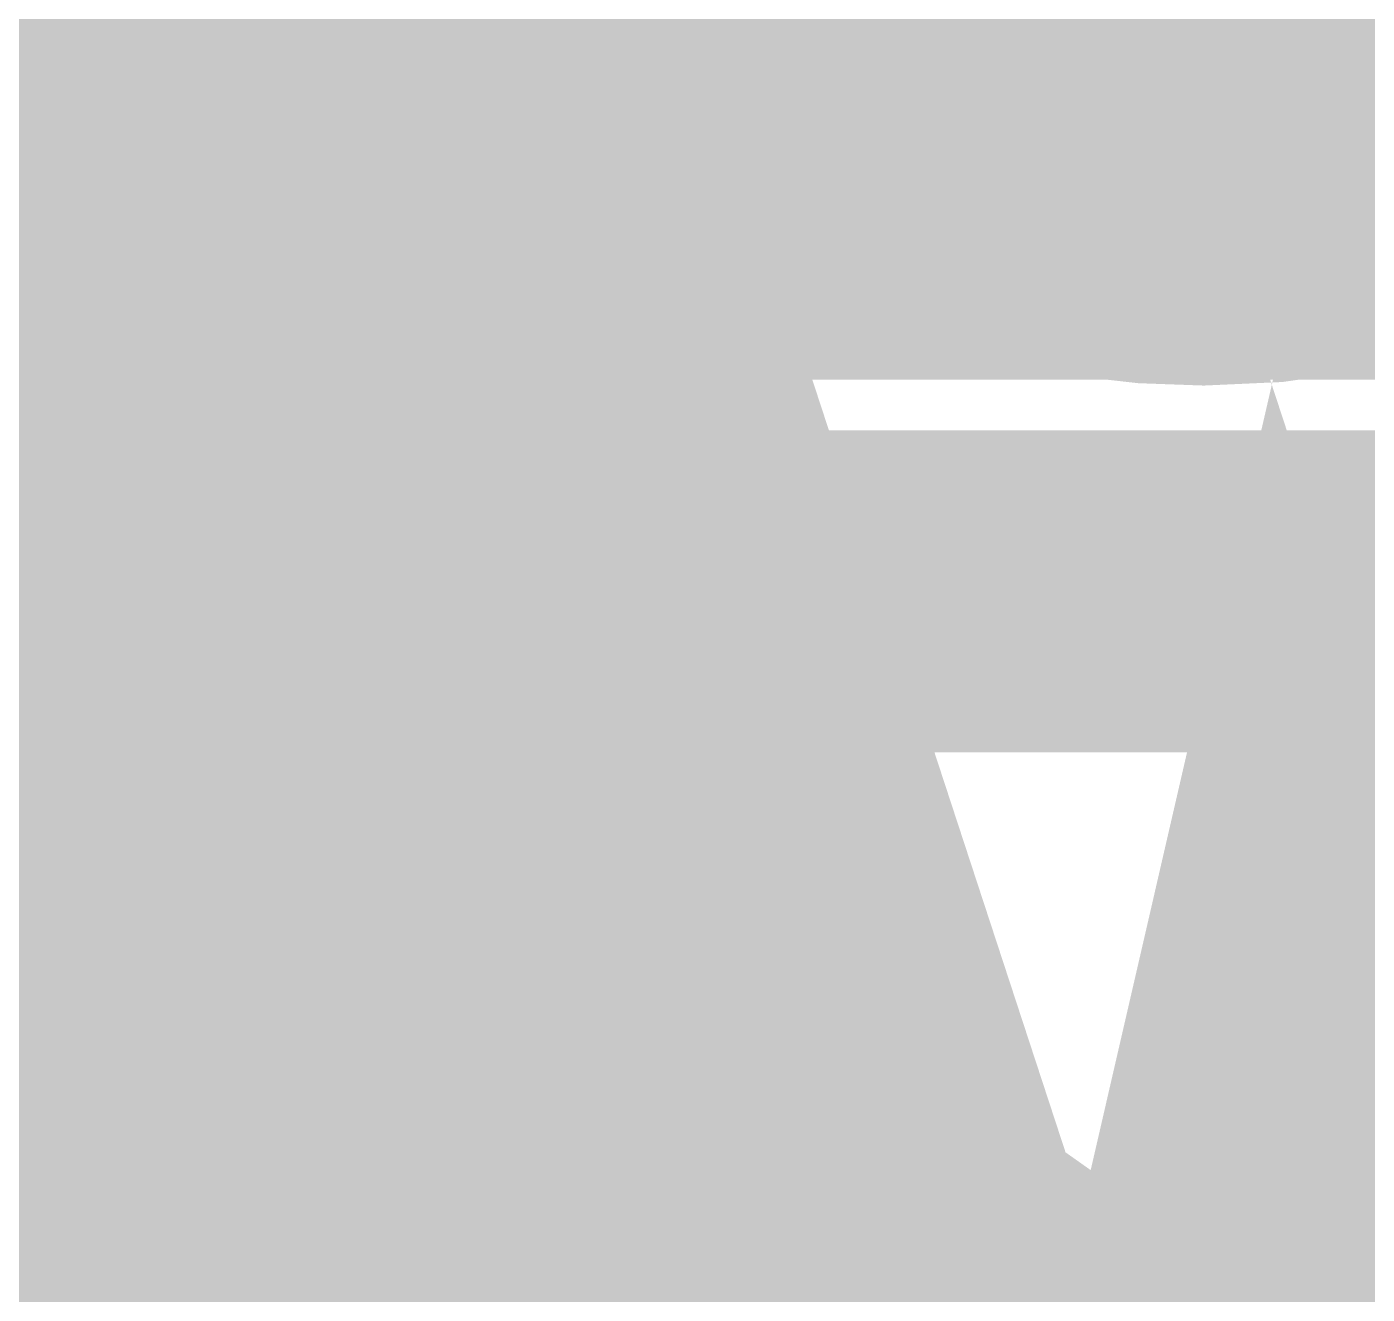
# Model space of a CAD drawing. Header units: millimetres. Extents: x -0.7 to 17.2, y -0.7 to 12.5.
# Drawn here: x 3.494 to 4.448, y 8.684 to 9.586 of the extents above; entities that cross this region are included whole.
import ezdxf

# ---------------------------------------------------------------- set-up
doc = ezdxf.new("R2010")
doc.units = ezdxf.units.MM
doc.layers.add('EQUIPMENT', color=7, linetype='Continuous')
doc.layers.add('TEXT', color=7, linetype='Continuous')

msp = doc.modelspace()

# ---------------------------------------------------------------- linework, layer by layer
at = {"color": 7, "lineweight": 0}
for points, const_width in [([(4.162372260719076, 10.60757415755785), (4.161906572935663, 10.60899530151073), (4.161906572935663, 10.60899530151073), (4.161906572935663, 10.60899530151073), (4.161906572935663, 10.60899530151073), (4.161113078238824, 10.60555449411019)], 1), ([(0, 11.69291973114014), (7.945338726043701, 11.69291973114014), (7.945338726043701, 9.569485664367676), (0, 9.569485664367676), (0, 11.69291973114014)], 1), ([(4.675024974468243, 10.03641985951253), (4.674661046650849, 10.03741493215733), (4.674232644961853, 10.03861663190868), (4.673739769401259, 10.04002495876661), (4.67318241996907, 10.04163991273111), (4.67256059666528, 10.04346149380217), (4.671874299489892, 10.0454897019798), (4.671123528442905, 10.047724537264), (4.671123528442905, 10.047724537264), (4.671123528442905, 10.047724537264), (4.671123528442905, 10.047724537264), (4.670349841983724, 10.05007472640281), (4.66958392346088, 10.05244899614426), (4.668825772874373, 10.05484734648836), (4.668075390224204, 10.05726977743511), (4.667332775510372, 10.05971628898449), (4.666597928732877, 10.06218688113653), (4.665870849891718, 10.06468155389121), (4.665870849891718, 10.06468155389121), (4.665870849891718, 10.06468155389121), (4.665870849891718, 10.06468155389121), (4.665167463256389, 10.06710476163158), (4.664503693096377, 10.06936095874071), (4.663879539411686, 10.07145014521859), (4.663295002202316, 10.07337232106522), (4.662750081468264, 10.0751274862806), (4.662244777209532, 10.07671564086473), (4.661779089426119, 10.07813678481762), (4.661779089426119, 10.07813678481762), (4.661779089426119, 10.07813678481762), (4.661779089426119, 10.07813678481762), (4.660985594729279, 10.07469597741707), (4.660160251493455, 10.07127925061917), (4.659303059718649, 10.06788660442392), (4.658414019404862, 10.06451803883131), (4.657493130552091, 10.06117355384134), (4.65654039316034, 10.05785314945403), (4.655555807229604, 10.05455682566935), (4.655555807229604, 10.05455682566935), (4.655555807229604, 10.05455682566935), (4.655555807229604, 10.05455682566935), (4.654573940076588, 10.05137197177112), (4.653640234128861, 10.04838597704311), (4.652754689386423, 10.04559884148534), (4.651917305849278, 10.0430105650978), (4.651128083517423, 10.04062114788049), (4.650387022390857, 10.03843058983341), (4.649694122469583, 10.03643889095656), (4.649694122469583, 10.03643889095656), (4.618120956830381, 9.952243782585356), (4.706198479782898, 9.952243782585356), (4.675024974468243, 10.03641985951253)], 1), ([(0, 11.69291973114014), (16.53544235229492, 0)], 0.139669269323349), ([(0, 11.69291973114014), (16.53544235229492, 0)], 0.139669269323349), ([(3.111673177415568, 9.834914930164814), (3.07815880448571, 9.834914930164814), (3.07815880448571, 10.02941628811095), (3.07815880448571, 10.02941628811095), (3.07815880448571, 10.02941628811095), (3.078166572422048, 10.034071223961), (3.078189876231059, 10.03845505883287), (3.078228715912744, 10.04256779272658), (3.078283091467105, 10.04640942564212), (3.078353002894139, 10.0499799575795), (3.078438450193848, 10.05327938853871), (3.078539433366231, 10.05630771851975), (3.078539433366231, 10.05630771851975), (3.078539433366231, 10.05630771851975), (3.078539433366231, 10.05630771851975), (3.078661389966725, 10.05922147143982), (3.078798882439892, 10.06216629610523), (3.078951910785734, 10.065142192516), (3.079120475004251, 10.06814916067211), (3.079304575095441, 10.07118720057358), (3.079504211059306, 10.07425631222039), (3.079719382895846, 10.07735649561255), (3.079719382895846, 10.07735649561255), (3.079719382895846, 10.07735649561255), (3.079719382895846, 10.07735649561255), (3.07795994531548, 10.07561259390486), (3.076248668940403, 10.0739479251478), (3.074585553770616, 10.07236248934139), (3.072970599806122, 10.07085628648561), (3.071403807046917, 10.06942931658048), (3.069885175493002, 10.06808157962598), (3.068414705144377, 10.06681307562212), (3.068414705144377, 10.06681307562212), (3.068414705144377, 10.06681307562212), (3.068414705144377, 10.06681307562212), (3.066912386256772, 10.06554185284055), (3.065298209085909, 10.06417508444202), (3.063572173631792, 10.06271277042655), (3.06173427989442, 10.06115491079414), (3.059784527873793, 10.05950150554477), (3.057722917569911, 10.05775255467846), (3.055549448982774, 10.0559080581952), (3.055549448982774, 10.0559080581952), (3.025936522078254, 10.03173812428213), (3.008008901805724, 10.05472810866559), (3.083240200040663, 10.11319270471358)], 1), ([(3.379418088478019, 10.11361139648216), (3.379418088478019, 10.08437909845816), (3.379418088478019, 10.08437909845816), (3.379418088478019, 10.08437909845816), (3.37737589801498, 10.08502422557096), (3.375262242537639, 10.0856219682721), (3.373077122045995, 10.08617232656159)], 1), ([(4.396702297606225, 10.11361139648216), (4.396702297606225, 10.08437909845816), (4.396702297606225, 10.08437909845816), (4.396702297606225, 10.08437909845816), (4.394660107143188, 10.08502422557096), (4.392546451665845, 10.0856219682721), (4.390361331174201, 10.08617232656159)], 1), ([(3.635415528177332, 10.08657548245749), (3.630320538733789, 10.08557497225726), (3.625424408460478, 10.08428860199983), (3.620727137357398, 10.08271637168519), (3.616228725424548, 10.08085828131334), (3.616228725424548, 10.08085828131334), (3.616228725424548, 10.08085828131334), (3.616228725424548, 10.08085828131334), (3.611817702775493, 10.07874074186783), (3.607382599523791, 10.07640103944308), (3.602923415669445, 10.07383917403908), (3.598440151212453, 10.07105514565585), (3.593932806152816, 10.06804895429336), (3.589401380490535, 10.06482059995164), (3.584845874225607, 10.06137008263067), (3.584845874225607, 10.06137008263067), (3.56651859362853, 10.08436006701413), (3.56651859362853, 10.08436006701413), (3.56651859362853, 10.08436006701413), (3.571294320888617, 10.08817528894613)], 1), ([(4.081305609193946, 10.08657548245749), (4.076210619750404, 10.08557497225726), (4.071314489477092, 10.08428860199983), (4.066617218374012, 10.08271637168519), (4.062118806441163, 10.08085828131334), (4.062118806441163, 10.08085828131334), (4.062118806441163, 10.08085828131334), (4.062118806441163, 10.08085828131334), (4.057707783792107, 10.07874074186783), (4.053272680540406, 10.07640103944308), (4.048813496686058, 10.07383917403908), (4.044330232229068, 10.07105514565585), (4.03982288716943, 10.06804895429336), (4.035291461507149, 10.06482059995164), (4.030735955242221, 10.06137008263067), (4.030735955242221, 10.06137008263067), (4.012408674645144, 10.08436006701413), (4.012408674645144, 10.08436006701413), (4.012408674645144, 10.08436006701413), (4.01718440190523, 10.08817528894613)], 1), ([(4.948655277668295, 9.86269889645875), (4.944502538902449, 9.856734674939078), (4.939426969299749, 9.851374798866438), (4.933428568860194, 9.84661926824083), (4.933428568860194, 9.84661926824083), (4.933428568860194, 9.84661926824083), (4.933428568860194, 9.84661926824083), (4.926650656009207, 9.842484007331747), (4.919236549172203, 9.83898494040867), (4.911186248349187, 9.836122067471608), (4.902499753540161, 9.833895388520562), (4.893177064745117, 9.832304903555528), (4.883218181964063, 9.831350612576507), (4.872623105196993, 9.831032515583502), (4.872623105196993, 9.831032515583502), (4.872623105196993, 9.831032515583502), (4.872623105196993, 9.831032515583502), (4.866509350902833, 9.831103980597806), (4.860641840190558, 9.831318375640711), (4.855020573060172, 9.831675700712216), (4.849645549511675, 9.832175955812332), (4.844516769545066, 9.83281914094105), (4.839634233160345, 9.83360525609837), (4.834997940357511, 9.834534301284293), (4.834997940357511, 9.834534301284293), (4.834997940357511, 9.834534301284293), (4.834997940357511, 9.834534301284293), (4.830565555883529, 9.835595789784767), (4.826283869374485, 9.83676835977486), (4.822152880830384, 9.838052011254575), (4.818172590251223, 9.839446744223913), (4.814342997637003, 9.84095255868287), (4.810664102987725, 9.842569454631452), (4.807135906303387, 9.844297432069652), (4.807135906303387, 9.844297432069652), (4.807135906303387, 9.875470937384307), (4.807135906303387, 9.875470937384307), (4.807135906303387, 9.875470937384307), (4.810805091032246, 9.873707615835773), (4.81468944759764, 9.87198468755619), (4.818788975999576, 9.870302152545559), (4.823103676238052, 9.868660010803886), (4.827633548313067, 9.867058262331163), (4.832378592224621, 9.865496907127394), (4.837338807972714, 9.863975945192578), (4.837338807972714, 9.863975945192578), (4.837338807972714, 9.863975945192578), (4.837338807972714, 9.863975945192578), (4.8424186499404, 9.862577328255076), (4.847522572510729, 9.861393883154106), (4.852650575683706, 9.860425609889678), (4.857802659459327, 9.859672508461793), (4.862978823837594, 9.859134578870444), (4.868179068818504, 9.858811821115635), (4.873403394402061, 9.858704235197365), (4.873403394402061, 9.858704235197365), (4.873403394402061, 9.858704235197365), (4.873403394402061, 9.858704235197365), (4.880569315673092, 9.858875129796788), (4.887146427369764, 9.859387813595035), (4.893134729492079, 9.86024228659212), (4.898534222040039, 9.861438548788048), (4.903344905013642, 9.862976600182803), (4.907566778412889, 9.864856440776396), (4.911199842237778, 9.867078070568823), (4.911199842237778, 9.867078070568823), (4.911199842237778, 9.867078070568823), (4.911199842237778, 9.867078070568823), (4.914305074788558, 9.869590997973896), (4.916932579254603, 9.872333856294544), (4.91908235563591, 9.875306645530774), (4.920754403932484, 9.878509365682588), (4.921948724144323, 9.881942016749978), (4.922665316271425, 9.885604598732948), (4.922904180313793, 9.8894971116315), (4.922904180313793, 9.8894971116315), (4.922904180313793, 9.8894971116315), (4.922904180313793, 9.8894971116315), (4.922816402633185, 9.891694660821283), (4.922553069591354, 9.8938285129331), (4.922114181188304, 9.89589866796695), (4.921499737424035, 9.89790512592284), (4.920709738298545, 9.899847886800764), (4.919744183811837, 9.901726950600723), (4.918603073963908, 9.903542317322717), (4.918603073963908, 9.903542317322717), (4.918603073963908, 9.903542317322717), (4.918603073963908, 9.903542317322717), (4.917240189533554, 9.905320786347112), (4.915598436188694, 9.907100032165136), (4.913677813929332, 9.908880054776795), (4.911478322755466, 9.910660854182092), (4.908999962667094, 9.912442430381018), (4.90624273366422, 9.91422478337358), (4.903206635746841, 9.916007913159774), (4.903206635746841, 9.916007913159774), (4.903206635746841, 9.916007913159774), (4.903206635746841, 9.916007913159774), (4.899841565725584, 9.917818230723153), (4.896086545300201, 9.919693022158121), (4.891941574470692, 9.921632287464693), (4.887406653237059, 9.923636026642864), (4.882481781599299, 9.925704239692633), (4.877166959557415, 9.927836926614), (4.871462187111405, 9.930034087406966), (4.871462187111405, 9.930034087406966), (4.871462187111405, 9.930034087406966), (4.871462187111405, 9.930034087406966), (4.865790428394829, 9.932263485135733), (4.860357145323801, 9.934492882864495), (4.855162337898326, 9.936722280593258), (4.850206006118402, 9.938951678322026), (4.845488149984027, 9.94118107605079), (4.841008769495205, 9.943410473779554), (4.836767864651932, 9.94563987150832), (4.836767864651932, 9.94563987150832), (4.836767864651932, 9.94563987150832), (4.836767864651932, 9.94563987150832), (4.832781359723703, 9.947927917156433), (4.829065178980005, 9.950344133754104), (4.825619322420841, 9.95288852130134), (4.82244379004621, 9.95556107979814), (4.819538581856112, 9.958361809244503), (4.816903697850548, 9.96129070964043), (4.814539138029517, 9.964347780985918), (4.814539138029517, 9.964347780985918), (4.814539138029517, 9.964347780985918), (4.814539138029517, 9.964347780985918), (4.812474032154284, 9.967590894406685), (4.810726634875238, 9.971088796139306), (4.809296946192384, 9.974841486183784), (4.808184966105721, 9.978848964540129), (4.807390694615246, 9.983111231208326), (4.806914131720961, 9.987628286188386), (4.806755277422866, 9.992400129480302), (4.806755277422866, 9.992400129480302), (4.806755277422866, 9.992400129480302), (4.806755277422866, 9.992400129480302), (4.807196496206818, 9.999728012223965), (4.808520152558668, 10.00656263101021), (4.810726246478421, 10.01290398583905), (4.813814777966077, 10.01875207671048), (4.817785747021633, 10.0241069036245), (4.82263915364509, 10.02896846658112), (4.828374997836448, 10.03333676558032), (4.828374997836448, 10.03333676558032), (4.828374997836448, 10.03333676558032), (4.828374997836448, 10.03333676558032), (4.834831706519895, 10.03716402781364), (4.841836831508746, 10.0404024804726), (4.849390372803, 10.0430521235572), (4.857492330402657, 10.04511295706745), (4.866142704307718, 10.04658498100334), (4.875341494518183, 10.04746819536488), (4.88508870103405, 10.04776260015205), (4.88508870103405, 10.04776260015205), (4.88508870103405, 10.04776260015205), (4.88508870103405, 10.04776260015205), (4.890495961518347, 10.04768725116959), (4.895799131655726, 10.04746120422217), (4.900998211446185, 10.04708445930982), (4.90609320088973, 10.04655701643253), (4.911084099986354, 10.04587887559029), (4.915970908736062, 10.04505003678312), (4.920753627138851, 10.044070500011), (4.920753627138851, 10.044070500011), (4.920753627138851, 10.044070500011), (4.920753627138851, 10.044070500011), (4.925445849083313, 10.042950751988), (4.930050293347163, 10.04171215453904), (4.934566959930404, 10.04035470766412), (4.938995848833036, 10.03887841136325), (4.943336960055058, 10.03728326563641), (4.94759029359647, 10.03556927048362), (4.951755849457271, 10.03373642590486), (4.951755849457271, 10.03373642590486), (4.940070542825282, 10.00644533517152), (4.940070542825282, 10.00644533517152), (4.940070542825282, 10.00644533517152), (4.936261923639174, 10.00797406504268), (4.932405143247773, 10.00943909783586), (4.928500201651083, 10.01084043355108), (4.924547098849103, 10.01217807218834), (4.920545834841832, 10.01345201374764), (4.91649640962927, 10.01466225822897), (4.912398823211419, 10.01580880563233), (4.912398823211419, 10.01580880563233), (4.912398823211419, 10.01580880563233), (4.912398823211419, 10.01580880563233), (4.908261231921432, 10.01684388314926), (4.904091792092461, 10.01771971797127), (4.899890503724507, 10.01843631009837), (4.895657366817573, 10.01899365953057), (4.891392381371655, 10.01939176626785), (4.887095547386755, 10.01963063031021), (4.882766864862873, 10.01971025165767), (4.882766864862873, 10.01971025165767), (4.882766864862873, 10.01971025165767), (4.882766864862873, 10.01971025165767), (4.876955671689045, 10.01957120559724), (4.871549964792014, 10.01915406741593), (4.866549744171784, 10.01845883711375), (4.861955009828355, 10.01748551469071), (4.857765761761724, 10.01623410014679), (4.853981999971895, 10.014704593482), (4.850603724458864, 10.01289699469635), (4.850603724458864, 10.01289699469635), (4.850603724458864, 10.01289699469635), (4.850603724458864, 10.01289699469635), (4.847660064983899, 10.01084587110652), (4.845169276197388, 10.0085966651401), (4.843131358099333, 10.00614937679707), (4.841546310689736, 10.00350400607746), (4.840414133968595, 10.00066055298124), (4.83973482793591, 9.997619017508423), (4.839508392591682, 9.99437939965901), (4.839508392591682, 9.99437939965901), (4.839508392591682, 9.99437939965901), (4.839508392591682, 9.99437939965901), (4.839611706144967, 9.991978718934014), (4.839921646804819, 9.989681351762297), (4.84043821457124, 9.987487298143863), (4.84116140944423, 9.985396558078719), (4.842091231423788, 9.983409131566857), (4.843227680509914, 9.981525018608279), (4.844570756702609, 9.979744219202985), (4.844570756702609, 9.979744219202985), (4.844570756702609, 9.979744219202985), (4.844570756702609, 9.979744219202985), (4.846156192509025, 9.97802828206611), (4.848019720436307, 9.976327880801902), (4.850161340484462, 9.974643015410372), (4.852581052653488, 9.972973685891517), (4.855278856943384, 9.971319892245337), (4.858254753354149, 9.96968163447183), (4.861508741885785, 9.968058912570996), (4.861508741885785, 9.968058912570996), (4.861508741885785, 9.968058912570996), (4.861508741885785, 9.968058912570996), (4.865069952299558, 9.966400069766198), (4.868956639245853, 9.964653449280785), (4.873168802724678, 9.962819051114762), (4.877706442736031, 9.960896875268135), (4.882569559279909, 9.958886921740895), (4.887758152356316, 9.956789190533046), (4.893272221965248, 9.954603681644585), (4.893272221965248, 9.954603681644585), (4.893272221965248, 9.954603681644585), (4.893272221965248, 9.954603681644585), (4.898830180414486, 9.952480316246824), (4.904150440011806, 9.950340638182752), (4.909233000757209, 9.948184647452372), (4.914077862650696, 9.946012344055687), (4.918685025692265, 9.943823727992692), (4.923054489881917, 9.94161879926339), (4.927186255219652, 9.939397557867778), (4.927186255219652, 9.939397557867778), (4.927186255219652, 9.939397557867778), (4.927186255219652, 9.939397557867778), (4.931058571483728, 9.937105628251501), (4.934660563563267, 9.934677759749322), (4.937992231458275, 9.932113952361242), (4.94105357516875, 9.92941420608726), (4.94384459469469, 9.926578520927382), (4.9463652900361, 9.923606896881601), (4.948615661192974, 9.92049933394992)], 1), ([(3.111692208859594, 10.11319270471358), (3.111673177415568, 9.834914930164814)], 1), ([(4.750256272703183, 9.834914930164814), (4.716741899773325, 9.921051245826675), (4.606435650198392, 9.921051245826675), (4.573301906149055, 9.834914930164814), (4.537827294484515, 9.834914930164814), (4.646572965649312, 10.1143726542432), (4.678146131288514, 10.1143726542432), (4.786492142128765, 9.834914930164814), (4.750256272703183, 9.834914930164814)], 1), ([(3.719458773393147, 10.09150579165069), (3.724534342995846, 10.08496402406435), (3.728687081761691, 10.077809366301), (3.731916989690683, 10.07004181836066), (3.734224066782819, 10.06166138024332), (3.7356083130381, 10.05266805194897), (3.736069728456528, 10.04306183347762), (3.736069728456528, 10.04306183347762), (3.736069728456528, 10.04306183347762), (3.736069728456528, 10.04306183347762), (3.735886793555788, 10.03688049813733), (3.735337988853567, 10.03081024428666), (3.734423314349866, 10.0248510719256), (3.733142770044686, 10.01900298105417), (3.731496355938025, 10.01326597167236), (3.729484072029885, 10.00764004378017), (3.727105918320262, 10.00212519737761), (3.727105918320262, 10.00212519737761), (3.727105918320262, 10.00212519737761), (3.727105918320262, 10.00212519737761), (3.724401511284481, 9.996682981179797), (3.721410467397857, 9.991264068790992), (3.718132786660392, 9.9858684602112), (3.714568469072087, 9.980496155440424), (3.71071751463294, 9.975147154478654), (3.706579923342952, 9.969821457325898), (3.702155695202123, 9.964519063982152), (3.702155695202123, 9.964519063982152), (3.702155695202123, 9.964519063982152), (3.702155695202123, 9.964519063982152), (3.697482116304871, 9.959176665766273), (3.692585597634742, 9.953730953997106), (3.687466139191737, 9.948181928674654), (3.682123740975856, 9.942529589798923), (3.676558402987098, 9.936773937369903), (3.670770125225464, 9.930914971387601), (3.664758907690953, 9.924952691852013), (3.664758907690953, 9.924952691852013), (3.606674940523476, 9.867649013889604), (3.606674940523476, 9.866088435479469), (3.747374406207996, 9.866088435479469), (3.747393437652022, 9.834914930164814)], 1), ([(4.165348854409761, 10.09150579165069), (4.170424424012459, 10.08496402406435), (4.174577162778305, 10.077809366301), (4.177807070707297, 10.07004181836066), (4.180114147799433, 10.06166138024332), (4.181498394054715, 10.05266805194897), (4.181959809473142, 10.04306183347762), (4.181959809473142, 10.04306183347762), (4.181959809473142, 10.04306183347762), (4.181959809473142, 10.04306183347762), (4.181776874572403, 10.03688049813733), (4.181228069870182, 10.03081024428666), (4.18031339536648, 10.0248510719256), (4.179032851061301, 10.01900298105417), (4.17738643695464, 10.01326597167236), (4.175374153046498, 10.00764004378017), (4.172995999336877, 10.00212519737761), (4.172995999336877, 10.00212519737761), (4.172995999336877, 10.00212519737761), (4.172995999336877, 10.00212519737761), (4.170291592301096, 9.996682981179797), (4.16730054841447, 9.991264068790992), (4.164022867677007, 9.9858684602112), (4.160458550088701, 9.980496155440424), (4.156607595649555, 9.975147154478654), (4.152470004359566, 9.969821457325898), (4.148045776218737, 9.964519063982152), (4.148045776218737, 9.964519063982152), (4.148045776218737, 9.964519063982152), (4.148045776218737, 9.964519063982152), (4.143372197321487, 9.959176665766273), (4.138475678651357, 9.953730953997106), (4.133356220208351, 9.948181928674654), (4.128013821992471, 9.942529589798923), (4.122448484003712, 9.936773937369903), (4.116660206242078, 9.930914971387601), (4.110648988707567, 9.924952691852013), (4.110648988707567, 9.924952691852013), (4.05256502154009, 9.867649013889604), (4.05256502154009, 9.866088435479469), (4.19326448722461, 9.866088435479469), (4.193283518668636, 9.834914930164814)], 1), ([(3.217688877144724, 9.953785329551465), (3.217688877144724, 9.953785329551465), (3.217688877144724, 9.953785329551465), (3.217796074666177, 9.962340546236396), (3.218117667230535, 9.970856146446007), (3.218653654837798, 9.979332130180296), (3.219404037487969, 9.987768497439271), (3.220368815181044, 9.996165248222923), (3.221547987917025, 10.00452238253126), (3.222941555695911, 10.01283990036427), (3.222941555695911, 10.01283990036427), (3.222941555695911, 10.01283990036427), (3.222941555695911, 10.01283990036427), (3.224622537119273, 10.02102614007319), (3.226653075677806, 10.02898944000922), (3.229033171371511, 10.03672980017238), (3.23176282420039, 10.04424722056267), (3.23484203416444, 10.05154170118008), (3.238270801263662, 10.05861324202462), (3.242049125498056, 10.06546184309627), (3.242049125498056, 10.06546184309627), (3.242049125498056, 10.06546184309627), (3.242049125498056, 10.06546184309627), (3.246228663644265, 10.07200438747625), (3.25086107247893, 10.07815775824573), (3.255946352002051, 10.08392195540472), (3.26148450221363, 10.08929697895321)], 1), ([(3.318078579191639, 10.08613387527672), (3.312041727467215, 10.08448746117006), (3.306370745544272, 10.08247517726192), (3.301065633422809, 10.0800970235523), (3.301065633422809, 10.0800970235523), (3.301065633422809, 10.0800970235523), (3.301065633422809, 10.0800970235523), (3.29609881492883, 10.07740077284967), (3.291442713888336, 10.07443419796251), (3.287097330301328, 10.07119729889081), (3.283062664167808, 10.06769007563459), (3.279338715487774, 10.06391252819383), (3.275925484261226, 10.05986465656853), (3.272822970488164, 10.05554646075871), (3.272822970488164, 10.05554646075871), (3.272822970488164, 10.05554646075871), (3.272822970488164, 10.05554646075871), (3.269985731741018, 10.05099755723967), (3.267379200703083, 10.04625756248673), (3.265003377374362, 10.0413264764999), (3.262858261754856, 10.03620429927918), (3.260943853844563, 10.03089103082456), (3.259260153643484, 10.02538667113605), (3.257807161151618, 10.01969122021364), (3.257807161151618, 10.01969122021364), (3.257807161151618, 10.01969122021364), (3.257807161151618, 10.01969122021364), (3.256541375925479, 10.01384468292948), (3.255419297521575, 10.0078870641557), (3.254440925939909, 10.00181836389229), (3.253606261180482, 9.995638582139264), (3.252915303243292, 9.989347718896614), (3.252368052128339, 9.982945774164346), (3.251964507835623, 9.976432747942454), (3.251964507835623, 9.976432747942454), (3.254305375450826, 9.976432747942454), (3.254305375450826, 9.976432747942454), (3.254305375450826, 9.976432747942454), (3.25700978248661, 9.980247969874451), (3.260000826373232, 9.983896181175197), (3.263278507110696, 9.987377381844693), (3.266842824699002, 9.990691571882945), (3.270693779138149, 9.993838751289944), (3.274831370428137, 9.996818920065696), (3.279255598568966, 9.999632078210198), (3.279255598568966, 9.999632078210198), (3.279255598568966, 9.999632078210198), (3.279255598568966, 9.999632078210198), (3.284001030877338, 10.00216675583702), (3.289113109780821, 10.0043114830597), (3.29459183527942, 10.00606625987827), (3.300437207373133, 10.00743108629271), (3.306649226061959, 10.00840596230302), (3.3132278913459, 10.00899088790921), (3.320173203224954, 10.00918586311127), (3.320173203224954, 10.00918586311127), (3.320173203224954, 10.00918586311127), (3.320173203224954, 10.00918586311127), (3.330245497876532, 10.00873648799417), (3.339745295620061, 10.00738836264285), (3.348672596455541, 10.00514148705733), (3.357027400382973, 10.0019958612376), (3.364809707402357, 9.997951485183654), (3.372019517513691, 9.993008358895501), (3.378656830716977, 9.98716648237314), (3.378656830716977, 9.98716648237314), (3.378656830716977, 9.98716648237314), (3.378656830716977, 9.98716648237314), (3.384549198825531, 9.980497320630874), (3.389535048763536, 9.973072338682998), (3.393614380530994, 9.964891536529517), (3.396787194127908, 9.955954914170434), (3.399053489554274, 9.946262471605744), (3.400413266810094, 9.935814208835447), (3.400866525895367, 9.924610125859544), (3.400866525895367, 9.924610125859544), (3.400866525895367, 9.924610125859544), (3.400866525895367, 9.924610125859544), (3.400377145906127, 9.912518556157124), (3.398909005938402, 9.901191351390276), (3.396462105992197, 9.890628511559004), (3.393036446067511, 9.880830036663312), (3.388632026164341, 9.871795926703196), (3.383248846282689, 9.863526181678658), (3.376886906422556, 9.856020801589693), (3.376886906422556, 9.856020801589693), (3.376886906422556, 9.856020801589693), (3.376886906422556, 9.856020801589693), (3.369702730501134, 9.849401354639985), (3.361841967324745, 9.843800284144073), (3.353304616893389, 9.839217590101967), (3.344090679207068, 9.835653272513662), (3.334200154265779, 9.833107331379157), (3.323633042069525, 9.831579766698455), (3.312389342618303, 9.831070578471554), (3.312389342618303, 9.831070578471554), (3.312389342618303, 9.831070578471554), (3.312389342618303, 9.831070578471554), (3.304918529846041, 9.83134090265609), (3.29765512097398, 9.832151875209687), (3.29059911600212, 9.83350349613235), (3.283750514930464, 9.835395765424085), (3.277109317759009, 9.837828683084883), (3.270675524487757, 9.840802249114748), (3.264449135116706, 9.844316463513678), (3.264449135116706, 9.844316463513678), (3.264449135116706, 9.844316463513678), (3.264449135116706, 9.844316463513678), (3.258500061072893, 9.848392688106605), (3.252909088894222, 9.853041409607576), (3.247676218580694, 9.858262628016597), (3.24280145013231, 9.864056343333669), (3.238284783549068, 9.870422555558786), (3.234126218830971, 9.877361264691956), (3.230325755978015, 9.884872470733171), (3.230325755978015, 9.884872470733171), (3.230325755978015, 9.884872470733171), (3.230325755978015, 9.884872470733171), (3.226968453893095, 9.892957727269705), (3.224128496368229, 9.901629462999693), (3.221805883403418, 9.910887677923135), (3.220000614998663, 9.920732372040034), (3.218712691153961, 9.93116354535039), (3.217942111869315, 9.9421811978542), (3.217688877144724, 9.953785329551465)], 1), ([(3.747393437652022, 9.834914930164814), (3.563416468252285, 9.834914930164814), (3.563416468252285, 9.863366938983745), (3.636306898872022, 9.93703765880855), (3.636306898872022, 9.93703765880855), (3.636306898872022, 9.93703765880855), (3.642185673091985, 9.942956049503834), (3.647794123127413, 9.948683348965218), (3.653132248978308, 9.95421955719271), (3.658200050644672, 9.959564674186312), (3.662997528126501, 9.964718699946017), (3.667524681423799, 9.96968163447183), (3.671781510536562, 9.974453477763745), (3.671781510536562, 9.974453477763745), (3.671781510536562, 9.974453477763745), (3.671781510536562, 9.974453477763745), (3.675759859131638, 9.979118123534214), (3.679451570875873, 9.98375946549566), (3.682856645769266, 9.988377503648103), (3.68597508381182, 9.992972237991534), (3.688806885003531, 9.997543668525953), (3.691352049344402, 10.00209179525136), (3.693610576834431, 10.00661661816775), (3.693610576834431, 10.00661661816775), (3.693610576834431, 10.00661661816775), (3.693610576834431, 10.00661661816775), (3.695574699537282, 10.01118416473401), (3.697236649516617, 10.01587133751985), (3.698596426772436, 10.02067813652528), (3.699654031304741, 10.02560456175031), (3.700409463113529, 10.03065061319493), (3.700862722198803, 10.03581629085914), (3.70101380856056, 10.04110159474294), (3.70101380856056, 10.04110159474294), (3.70101380856056, 10.04110159474294), (3.70101380856056, 10.04110159474294), (3.700735328042874, 10.0474433379686), (3.699899886489812, 10.05333143371216), (3.698507483901376, 10.05876588197364), (3.696558120277566, 10.06374668275303), (3.694051795618381, 10.06827383605033), (3.690988509923822, 10.07234734186553), (3.687368263193889, 10.07596720019865), (3.687368263193889, 10.07596720019865), (3.687368263193889, 10.07596720019865), (3.687368263193889, 10.07596720019865), (3.683302525315021, 10.07912292433562), (3.678902766173652, 10.08179315245152), (3.674168985769787, 10.08397788454634), (3.669101184103424, 10.0856771206201), (3.663699361174564, 10.08689086067278)], 1), ([(3.971499396245918, 9.974453477763745), (3.971499396245918, 9.974453477763745), (3.971499396245918, 9.974453477763745), (3.971308305012024, 9.961906318595153), (3.970735031310341, 9.949875727192973), (3.96977957514087, 9.938361703557216), (3.968441936503612, 9.927364247687885), (3.966722115398564, 9.916883359584972), (3.964620111825729, 9.906919039248482), (3.962135925785105, 9.89747128667841), (3.962135925785105, 9.89747128667841), (3.962135925785105, 9.89747128667841), (3.962135925785105, 9.89747128667841), (3.959243146293148, 9.888593312238672), (3.955904487255436, 9.8803274511823), (3.952119948671972, 9.872673703509296), (3.947889530542755, 9.86563206921966), (3.943213232867785, 9.859202548313394), (3.938091055647062, 9.853385140790495), (3.932522998880586, 9.848179846650964), (3.932522998880586, 9.848179846650964), (3.932522998880586, 9.848179846650964), (3.932522998880586, 9.848179846650964), (3.926461678156702, 9.84363055473511), (3.919859709063748, 9.839781153883228), (3.91271709160173, 9.836631644095325), (3.905033825770647, 9.834182025371403), (3.896809911570495, 9.83243229771146), (3.888045349001278, 9.83138246111549), (3.878740138062994, 9.831032515583502), (3.878740138062994, 9.831032515583502), (3.878740138062994, 9.831032515583502), (3.878740138062994, 9.831032515583502), (3.865770791554474, 9.83180814402677), (3.853811276769782, 9.834135029356563), (3.842861593708921, 9.83801317157289), (3.832921742371893, 9.84344257067575), (3.823991722758694, 9.850423226665136), (3.816071534869327, 9.858955139541056), (3.809161178703789, 9.869038309303505), (3.809161178703789, 9.869038309303505), (3.809161178703789, 9.869038309303505), (3.809161178703789, 9.869038309303505), (3.803218319009046, 9.880497568988085), (3.798189745421185, 9.893157751630387), (3.794075457940208, 9.907018857230412), (3.790875456566116, 9.922080885788166), (3.788589741298907, 9.938343837303643), (3.787218312138581, 9.955807711776846), (3.786761169085139, 9.974472509207772), (3.786761169085139, 9.974472509207772), (3.786761169085139, 9.974472509207772), (3.786761169085139, 9.974472509207772), (3.786948376350865, 9.987121816739204), (3.787509998148042, 9.999230475901566), (3.788446034476668, 10.01079848669486), (3.789756485336748, 10.0218258491191), (3.791441350728278, 10.03231256317426), (3.793500630651259, 10.04225862886036), (3.795934325105691, 10.05166404617739), (3.795934325105691, 10.05166404617739), (3.795934325105691, 10.05166404617739), (3.795934325105691, 10.05166404617739), (3.798776613011458, 10.06048764506277), (3.802072548399314, 10.06869913056478), (3.805822131269261, 10.07629850268343), (3.810025361621298, 10.0832857614187), (3.814682239455426, 10.08966090677061)], 1), ([(3.821093894108117, 9.974472509207772), (3.821360334324482, 9.958688839364301), (3.822159654973575, 9.944082788669535), (3.823491856055397, 9.930654357123487), (3.82535693756995, 9.918403544726155), (3.827754899517231, 9.907330351477533), (3.830685741897241, 9.897434777377626), (3.834149464709981, 9.888716822426431), (3.834149464709981, 9.888716822426431), (3.834149464709981, 9.888716822426431), (3.834149464709981, 9.888716822426431), (3.838257537841889, 9.881168330290798), (3.8431214311794, 9.874781144637568), (3.848741144722517, 9.869555265466744), (3.855116678471242, 9.865490692778325), (3.862248032425571, 9.862587426572311), (3.870135206585506, 9.860845466848705), (3.878778200951047, 9.8602648136075), (3.878778200951047, 9.8602648136075), (3.878778200951047, 9.8602648136075), (3.878778200951047, 9.8602648136075), (3.887322930921923, 9.860841582880537), (3.895143689226174, 9.862571890699638), (3.902240475863803, 9.865455737064806), (3.908613290834809, 9.869493121976047), (3.914262134139191, 9.874684045433353), (3.91918700577695, 9.881028507436728), (3.923387905748086, 9.888526507986171), (3.923387905748086, 9.888526507986171), (3.923387905748086, 9.888526507986171), (3.923387905748086, 9.888526507986171), (3.926957660891829, 9.897201739287512), (3.929978222936533, 9.907077893546576), (3.932449591882199, 9.918154970763364), (3.93437176772883, 9.93043297093788), (3.935744750476423, 9.94391189407012), (3.936568540124979, 9.958591740160083), (3.936843136674497, 9.974472509207772), (3.936843136674497, 9.974472509207772), (3.936843136674497, 9.974472509207772), (3.936843136674497, 9.974472509207772), (3.936568928521796, 9.990150146720245), (3.93574630406369, 10.00466647775031), (3.934375263300181, 10.01802150229797), (3.93245580623127, 10.03021522036323), (3.929987932856954, 10.04124763194608), (3.926971643177235, 10.05111873704653), (3.923406937192112, 10.05982853566456), (3.923406937192112, 10.05982853566456), (3.923406937192112, 10.05982853566456), (3.923406937192112, 10.05982853566456), (3.919200988062358, 10.0673770278002), (3.914271844059613, 10.07376421345343), (3.908619505183878, 10.07899009262425), (3.902243971435155, 10.08305466531267), (3.895145242813442, 10.08595793151868), (3.887323319318739, 10.08769989124229)], 1), ([(3.870135206585507, 10.08769989124229), (3.862248032425571, 10.08595793151869), (3.855116678471241, 10.08305466531267), (3.848741144722518, 10.07899009262425), (3.8431214311794, 10.07376421345343), (3.838257537841888, 10.0673770278002), (3.834149464709981, 10.05982853566456), (3.834149464709981, 10.05982853566456), (3.834149464709981, 10.05982853566456), (3.834149464709981, 10.05982853566456), (3.830685741897242, 10.05111873704653), (3.827754899517231, 10.04124763194608), (3.825356937569949, 10.03021522036323), (3.823491856055398, 10.01802150229797), (3.822159654973575, 10.00466647775031), (3.821360334324481, 9.990150146720243), (3.821093894108117, 9.974472509207772)], 1), ([(3.941474380318712, 10.08990287798751), (3.948528443306486, 10.07992574055606), (3.948528443306486, 10.07992574055606), (3.948528443306486, 10.07992574055606), (3.948528443306486, 10.07992574055606), (3.954632099283411, 10.0685589193139), (3.959795058169902, 10.05595854978139), (3.964017319965965, 10.04212463195854), (3.967298884671599, 10.02705716584536), (3.969639752286802, 10.01075615144183), (3.971039922811574, 9.993221588747957), (3.971499396245918, 9.974453477763745)], 1), ([(4.193283518668636, 9.834914930164814), (4.009306549268899, 9.834914930164814), (4.009306549268899, 9.863366938983745), (4.082196979888636, 9.93703765880855), (4.082196979888636, 9.93703765880855), (4.082196979888636, 9.93703765880855), (4.088075754108599, 9.942956049503834), (4.093684204144028, 9.948683348965218), (4.099022329994923, 9.95421955719271), (4.104090131661287, 9.959564674186312), (4.108887609143116, 9.964718699946017), (4.113414762440413, 9.96968163447183), (4.117671591553176, 9.974453477763745), (4.117671591553176, 9.974453477763745), (4.117671591553176, 9.974453477763745), (4.117671591553176, 9.974453477763745), (4.121649940148252, 9.979118123534214), (4.125341651892487, 9.98375946549566), (4.128746726785881, 9.988377503648103), (4.131865164828435, 9.992972237991534), (4.134696966020146, 9.997543668525953), (4.137242130361016, 10.00209179525136), (4.139500657851045, 10.00661661816775), (4.139500657851045, 10.00661661816775), (4.139500657851045, 10.00661661816775), (4.139500657851045, 10.00661661816775), (4.141464780553896, 10.01118416473401), (4.143126730533231, 10.01587133751985), (4.14448650778905, 10.02067813652528), (4.145544112321355, 10.02560456175031), (4.146299544130144, 10.03065061319493), (4.146752803215417, 10.03581629085914), (4.146903889577175, 10.04110159474294), (4.146903889577175, 10.04110159474294), (4.146903889577175, 10.04110159474294), (4.146903889577175, 10.04110159474294), (4.146625409059489, 10.0474433379686), (4.145789967506426, 10.05333143371216), (4.144397564917989, 10.05876588197364), (4.14244820129418, 10.06374668275303), (4.139941876634996, 10.06827383605033), (4.136878590940436, 10.07234734186553), (4.133258344210503, 10.07596720019865), (4.133258344210503, 10.07596720019865), (4.133258344210503, 10.07596720019865), (4.133258344210503, 10.07596720019865), (4.129192606331634, 10.07912292433562), (4.124792847190268, 10.08179315245152), (4.120059066786402, 10.08397788454634), (4.114991265120039, 10.0856771206201), (4.109589442191178, 10.08689086067278)], 1), ([(4.23497308627293, 9.953785329551465), (4.23497308627293, 9.953785329551465), (4.23497308627293, 9.953785329551465), (4.235080283794384, 9.962340546236396), (4.235401876358742, 9.970856146446007), (4.235937863966004, 9.979332130180296), (4.236688246616175, 9.987768497439271), (4.237653024309251, 9.996165248222923), (4.238832197045231, 10.00452238253126), (4.240225764824118, 10.01283990036427), (4.240225764824118, 10.01283990036427), (4.240225764824118, 10.01283990036427), (4.240225764824118, 10.01283990036427), (4.24190674624748, 10.02102614007319), (4.243937284806012, 10.02898944000922), (4.246317380499717, 10.03672980017238), (4.249047033328596, 10.04424722056267), (4.252126243292646, 10.05154170118008), (4.255555010391868, 10.05861324202462), (4.259333334626263, 10.06546184309627), (4.259333334626263, 10.06546184309627), (4.259333334626263, 10.06546184309627), (4.259333334626263, 10.06546184309627), (4.263512872772472, 10.07200438747625), (4.268145281607136, 10.07815775824573), (4.273230561130257, 10.08392195540472), (4.278768711341836, 10.08929697895321)], 1), ([(4.335362788319845, 10.08613387527672), (4.329325936595422, 10.08448746117006), (4.323654954672478, 10.08247517726192), (4.318349842551015, 10.0800970235523), (4.318349842551015, 10.0800970235523), (4.318349842551015, 10.0800970235523), (4.318349842551015, 10.0800970235523), (4.313383024057035, 10.07740077284967), (4.308726923016542, 10.07443419796251), (4.304381539429535, 10.07119729889081), (4.300346873296014, 10.06769007563459), (4.29662292461598, 10.06391252819383), (4.293209693389432, 10.05986465656853), (4.290107179616371, 10.05554646075871), (4.290107179616371, 10.05554646075871), (4.290107179616371, 10.05554646075871), (4.290107179616371, 10.05554646075871), (4.287269940869225, 10.05099755723967), (4.284663409831289, 10.04625756248673), (4.282287586502568, 10.0413264764999), (4.280142470883063, 10.03620429927918), (4.27822806297277, 10.03089103082456), (4.27654436277169, 10.02538667113605), (4.275091370279824, 10.01969122021364), (4.275091370279824, 10.01969122021364), (4.275091370279824, 10.01969122021364), (4.275091370279824, 10.01969122021364), (4.273825585053685, 10.01384468292948), (4.272703506649782, 10.0078870641557), (4.271725135068116, 10.00181836389229), (4.270890470308689, 9.995638582139264), (4.270199512371498, 9.989347718896614), (4.269652261256546, 9.982945774164346), (4.26924871696383, 9.976432747942454), (4.26924871696383, 9.976432747942454), (4.271589584579033, 9.976432747942454), (4.271589584579033, 9.976432747942454), (4.271589584579033, 9.976432747942454), (4.274293991614816, 9.980247969874451), (4.277285035501438, 9.983896181175197), (4.280562716238902, 9.987377381844693), (4.284127033827208, 9.990691571882945), (4.287977988266355, 9.993838751289944), (4.292115579556343, 9.996818920065696), (4.296539807697172, 9.999632078210198), (4.296539807697172, 9.999632078210198), (4.296539807697172, 9.999632078210198), (4.296539807697172, 9.999632078210198), (4.301285240005544, 10.00216675583702), (4.306397318909028, 10.0043114830597), (4.311876044407626, 10.00606625987827), (4.31772141650134, 10.00743108629271), (4.323933435190165, 10.00840596230302), (4.330512100474106, 10.00899088790921), (4.33745741235316, 10.00918586311127), (4.33745741235316, 10.00918586311127), (4.33745741235316, 10.00918586311127), (4.33745741235316, 10.00918586311127), (4.34752970700474, 10.00873648799417), (4.357029504748268, 10.00738836264285), (4.365956805583748, 10.00514148705733), (4.37431160951118, 10.0019958612376), (4.382093916530563, 9.997951485183654), (4.389303726641898, 9.993008358895501), (4.395941039845184, 9.98716648237314), (4.395941039845184, 9.98716648237314), (4.395941039845184, 9.98716648237314), (4.395941039845184, 9.98716648237314), (4.401833407953737, 9.980497320630874), (4.406819257891742, 9.973072338682998), (4.4108985896592, 9.964891536529517), (4.414071403256115, 9.955954914170434), (4.41633769868248, 9.946262471605744), (4.417697475938301, 9.935814208835447), (4.418150735023573, 9.924610125859544), (4.418150735023573, 9.924610125859544), (4.418150735023573, 9.924610125859544), (4.418150735023573, 9.924610125859544), (4.417661355034334, 9.912518556157124), (4.41619321506661, 9.901191351390276), (4.413746315120403, 9.890628511559004), (4.410320655195717, 9.880830036663312), (4.405916235292548, 9.871795926703196), (4.400533055410896, 9.863526181678658), (4.394171115550762, 9.856020801589693), (4.394171115550762, 9.856020801589693), (4.394171115550762, 9.856020801589693), (4.394171115550762, 9.856020801589693), (4.386986939629341, 9.849401354639985), (4.379126176452952, 9.843800284144073), (4.370588826021596, 9.839217590101967), (4.361374888335274, 9.835653272513662), (4.351484363393986, 9.833107331379157), (4.340917251197731, 9.831579766698455), (4.329673551746509, 9.831070578471554), (4.329673551746509, 9.831070578471554), (4.329673551746509, 9.831070578471554), (4.329673551746509, 9.831070578471554), (4.322202738974248, 9.83134090265609), (4.314939330102185, 9.832151875209687), (4.307883325130326, 9.83350349613235), (4.30103472405867, 9.835395765424085), (4.294393526887215, 9.837828683084883), (4.287959733615963, 9.840802249114748), (4.281733344244913, 9.844316463513678), (4.281733344244913, 9.844316463513678), (4.281733344244913, 9.844316463513678), (4.281733344244913, 9.844316463513678), (4.2757842702011, 9.848392688106605), (4.270193298022429, 9.853041409607576), (4.264960427708901, 9.858262628016597), (4.260085659260517, 9.864056343333669), (4.255568992677275, 9.870422555558786), (4.251410427959176, 9.877361264691956), (4.247609965106221, 9.884872470733171), (4.247609965106221, 9.884872470733171), (4.247609965106221, 9.884872470733171), (4.247609965106221, 9.884872470733171), (4.244252663021302, 9.892957727269705), (4.241412705496435, 9.901629462999693), (4.239090092531624, 9.910887677923135), (4.23728482412687, 9.920732372040034), (4.235996900282168, 9.93116354535039), (4.235226320997522, 9.9421811978542), (4.23497308627293, 9.953785329551465)], 1), ([(3.311989682293756, 9.859922247615032), (3.318813037572318, 9.860244616973027), (3.32525421038309, 9.861211725047001), (3.331313200726074, 9.862823571836959), (3.336990008601271, 9.865080157342907), (3.342284634008679, 9.867981481564835), (3.347197076948298, 9.871527544502747), (3.35172733742013, 9.875718346156646), (3.35172733742013, 9.875718346156646), (3.35172733742013, 9.875718346156646), (3.35172733742013, 9.875718346156646), (3.355761615156834, 9.880580297510077), (3.359175234780198, 9.88615068465745), (3.361968196290223, 9.892429507598775), (3.36414049968691, 9.899416766334053), (3.365692144970258, 9.907112460863276), (3.366623132140266, 9.91551659118645), (3.366933461196936, 9.92462915730357), (3.366933461196936, 9.92462915730357), (3.366933461196936, 9.92462915730357), (3.366933461196936, 9.92462915730357), (3.366659253044235, 9.93198073225306), (3.365836628586129, 9.938886427656792), (3.36446558782262, 9.945346243514773), (3.362546130753709, 9.951360179827006), (3.360078257379393, 9.95692823659348), (3.357061967699674, 9.962050413814204), (3.353497261714551, 9.966726711489173), (3.353497261714551, 9.966726711489173), (3.353497261714551, 9.966726711489173), (3.353497261714551, 9.966726711489173), (3.349378701868591, 9.970861972398263), (3.344711725717224, 9.974361039321334), (3.339496333260454, 9.977223912258392), (3.333732524498283, 9.97945059120944), (3.327420299430707, 9.981041076174474), (3.320559658057728, 9.981995367153495), (3.313150600379345, 9.9823134641465), (3.313150600379345, 9.9823134641465), (3.313150600379345, 9.9823134641465), (3.313150600379345, 9.9823134641465), (3.308009780111414, 9.982158105419758), (3.303060051077374, 9.981692029239527), (3.29830141327723, 9.98091523560581), (3.293733866710981, 9.97982772451861), (3.289357411378625, 9.97842949597792), (3.285172047280164, 9.976720549983746), (3.281177774415596, 9.974700886536084), (3.281177774415596, 9.974700886536084), (3.281177774415596, 9.974700886536084), (3.281177774415596, 9.974700886536084), (3.27740216895892, 9.972447796601493), (3.273872807084131, 9.970027696035649), (3.27058968879123, 9.967440584838556), (3.267552814080218, 9.964686463010219), (3.264762182951094, 9.96176533055063), (3.262217795403857, 9.958677187459791), (3.259919651438508, 9.955422033737705), (3.259919651438508, 9.955422033737705), (3.259919651438508, 9.955422033737705), (3.259919651438508, 9.955422033737705), (3.257905037149467, 9.952062401271885), (3.256200363520277, 9.948671697060714), (3.254805630550939, 9.945249921104192), (3.253720838241455, 9.941797073402327), (3.252945986591823, 9.93831315395511), (3.252481075602045, 9.934798162762547), (3.252326105272118, 9.931252099824633), (3.252326105272118, 9.931252099824633), (3.252326105272118, 9.931252099824633), (3.252326105272118, 9.931252099824633), (3.252461267364385, 9.926465885850494), (3.252866753641184, 9.921688216606322), (3.253542564102517, 9.91691909209212), (3.254488698748383, 9.912158512307895), (3.255705157578783, 9.907406477253637), (3.257191940593715, 9.902662986929352), (3.25894904779318, 9.897928041335035), (3.25894904779318, 9.897928041335035), (3.25894904779318, 9.897928041335035), (3.25894904779318, 9.897928041335035), (3.26097647917718, 9.893311556769863), (3.263274234745711, 9.888934324643872), (3.265842314498776, 9.884796344957067), (3.268680718436374, 9.880897617709447), (3.271789446558505, 9.87723814290101), (3.275168498865169, 9.87381792053176), (3.278817875356367, 9.870636950601693), (3.278817875356367, 9.870636950601693), (3.278817875356367, 9.870636950601693), (3.278817875356367, 9.870636950601693), (3.282743401984351, 9.867794274299111), (3.286940029590501, 9.865388932812309), (3.291407758174818, 9.863420926141288), (3.296146587737303, 9.861890254286052), (3.301156518277954, 9.860796917246596), (3.306437549796772, 9.860140915022923), (3.311989682293756, 9.859922247615032)], 1), ([(4.329273891421963, 9.859922247615032), (4.336097246700525, 9.860244616973027), (4.342538419511296, 9.861211725047001), (4.34859740985428, 9.862823571836959), (4.354274217729477, 9.865080157342907), (4.359568843136885, 9.867981481564835), (4.364481286076504, 9.871527544502747), (4.369011546548336, 9.875718346156646), (4.369011546548336, 9.875718346156646), (4.369011546548336, 9.875718346156646), (4.369011546548336, 9.875718346156646), (4.373045824285041, 9.880580297510077), (4.376459443908405, 9.88615068465745), (4.37925240541843, 9.892429507598775), (4.381424708815117, 9.899416766334053), (4.382976354098465, 9.907112460863276), (4.383907341268474, 9.91551659118645), (4.384217670325143, 9.92462915730357), (4.384217670325143, 9.92462915730357), (4.384217670325143, 9.92462915730357), (4.384217670325143, 9.92462915730357), (4.383943462172441, 9.93198073225306), (4.383120837714335, 9.938886427656792), (4.381749796950826, 9.945346243514773), (4.379830339881915, 9.951360179827006), (4.377362466507599, 9.95692823659348), (4.37434617682788, 9.962050413814204), (4.370781470842758, 9.966726711489173), (4.370781470842758, 9.966726711489173), (4.370781470842758, 9.966726711489173), (4.370781470842758, 9.966726711489173), (4.366662910996797, 9.970861972398263), (4.361995934845431, 9.974361039321334), (4.35678054238866, 9.977223912258392), (4.351016733626489, 9.97945059120944), (4.344704508558913, 9.981041076174474), (4.337843867185934, 9.981995367153495), (4.330434809507551, 9.9823134641465), (4.330434809507551, 9.9823134641465), (4.330434809507551, 9.9823134641465), (4.330434809507551, 9.9823134641465), (4.32529398923962, 9.982158105419758), (4.320344260205582, 9.981692029239527), (4.315585622405436, 9.98091523560581), (4.311018075839187, 9.97982772451861), (4.306641620506832, 9.97842949597792), (4.30245625640837, 9.976720549983746), (4.298461983543802, 9.974700886536084), (4.298461983543802, 9.974700886536084), (4.298461983543802, 9.974700886536084), (4.298461983543802, 9.974700886536084), (4.294686378087127, 9.972447796601493), (4.291157016212337, 9.970027696035649), (4.287873897919436, 9.967440584838556), (4.284837023208425, 9.964686463010219), (4.2820463920793, 9.96176533055063), (4.279502004532064, 9.958677187459791), (4.277203860566715, 9.955422033737705), (4.277203860566715, 9.955422033737705), (4.277203860566715, 9.955422033737705), (4.277203860566715, 9.955422033737705), (4.275189246277673, 9.952062401271885), (4.273484572648483, 9.948671697060714), (4.272089839679145, 9.945249921104192), (4.271005047369662, 9.941797073402327), (4.27023019572003, 9.93831315395511), (4.269765284730251, 9.934798162762547), (4.269610314400325, 9.931252099824633), (4.269610314400325, 9.931252099824633), (4.269610314400325, 9.931252099824633), (4.269610314400325, 9.931252099824633), (4.269745476492592, 9.926465885850494), (4.270150962769391, 9.921688216606322), (4.270826773230723, 9.91691909209212), (4.271772907876589, 9.912158512307895), (4.272989366706989, 9.907406477253637), (4.274476149721921, 9.902662986929352), (4.276233256921387, 9.897928041335035), (4.276233256921387, 9.897928041335035), (4.276233256921387, 9.897928041335035), (4.276233256921387, 9.897928041335035), (4.278260688305386, 9.893311556769863), (4.280558443873917, 9.888934324643872), (4.283126523626981, 9.884796344957067), (4.285964927564581, 9.880897617709447), (4.289073655686712, 9.87723814290101), (4.292452707993377, 9.87381792053176), (4.296102084484573, 9.870636950601693), (4.296102084484573, 9.870636950601693), (4.296102084484573, 9.870636950601693), (4.296102084484573, 9.870636950601693), (4.300027611112558, 9.867794274299111), (4.304224238718708, 9.865388932812309), (4.308691967303025, 9.863420926141288), (4.313430796865509, 9.861890254286052), (4.31844072740616, 9.860796917246596), (4.323721758924979, 9.860140915022923), (4.329273891421963, 9.859922247615032)], 1), ([(3.434791264337036, 9.924172402646946), (3.434791264337036, 9.954565618756533), (3.529111100930095, 9.954565618756533), (3.529111100930095, 9.924172402646946), (3.434791264337036, 9.924172402646946)], 1)]:
    msp.add_lwpolyline(points, dxfattribs=dict(at, const_width=const_width))
at = {"layer": 'EQUIPMENT', "color": 7, "lineweight": 0, "const_width": 0.9904999732971191}
msp.add_lwpolyline([(3.176222495642161, 7.550153654816072), (4.194522231743221, 7.550153654816072), (4.194522231743221, 8.803445637709684), (3.176222495642161, 8.803445637709684), (3.176222495642161, 7.550153654816072), (3.176222495642161, 7.550153654816072)], dxfattribs=at)
at = {"layer": 'TEXT', "color": 7, "lineweight": 0, "const_width": 3.916537494319527e-08}
msp.add_lwpolyline([(3.726278190574426, 8.975773290026433), (3.643770420169715, 8.975773290026433), (3.643770420169715, 8.988533103490283), (3.676459440615567, 9.021572058619759), (3.676459440615567, 9.021572058619759), (3.682422551560065, 9.027631914030126), (3.687725631326685, 9.0332251671326), (3.692368666232033, 9.038351853449143), (3.692368666232033, 9.038351853449143), (3.696331742665557, 9.043216808543697), (3.699594960594812, 9.04802484387796), (3.702158302381221, 9.052775990408279), (3.702158302381221, 9.052775990408279), (3.704002803270385, 9.057639047615584), (3.705109513864074, 9.062794174054368), (3.705478414379507, 9.068241396426002), (3.705478414379507, 9.068241396426002), (3.704798453967424, 9.07456109091569), (3.702758597409586, 9.079773118851495), (3.699358824912229, 9.083877502289395), (3.699358824912229, 9.083877502289395), (3.694871310232695, 9.086841046878803), (3.689568240663976, 9.088619164062518), (3.683449599295763, 9.08921187246659), (3.683449599295763, 9.08921187246659), (3.677632523917589, 9.088862891348636), (3.672301002789752, 9.087815926280728), (3.667455023756461, 9.086070995306258), (3.667455023756461, 9.086070995306258), (3.662822416965459, 9.083700169666939), (3.65813101880192, 9.080786885776758), (3.65338082148095, 9.077331163207942), (3.645161623911928, 9.087641433886423), (3.645161623911928, 9.087641433886423), (3.650297791670467, 9.091517274001825), (3.655919508120672, 9.094985320176033), (3.662026768664148, 9.098045589480025), (3.662026768664148, 9.098045589480025), (3.668639488614565, 9.100425908405015), (3.675777590484477, 9.10185409222771), (3.683441064303479, 9.102330155606348), (3.683441064303479, 9.102330155606348), (3.694278603440032, 9.101349583908993), (3.70348502080578, 9.098407851661136), (3.711060299332924, 9.093504973585198), (3.711060299332924, 9.093504973585198), (3.716693387570254, 9.086873289555642), (3.720073252265881, 9.078745125570169), (3.721199870165736, 9.069120500631204), (3.721199870165736, 9.069120500631204), (3.720753198208294, 9.062729695189827), (3.719413212595203, 9.056610097188015), (3.717179888800202, 9.050761732229368), (3.717179888800202, 9.050761732229368), (3.714149959584176, 9.045083126025478), (3.71042017547953, 9.039461400861452), (3.705990513916518, 9.03389658747715), (3.705990513916518, 9.03389658747715), (3.700944430862357, 9.028234104357473), (3.69535401715357, 9.022319342808728), (3.689219254079417, 9.016152338519728), (3.663170457630138, 8.990453476754073), (3.663170457630138, 8.989753607386826), (3.726269655582142, 8.989753607386826), (3.726278190574426, 8.975773290026433)], dxfattribs=at)

doc.saveas('drawing.dxf')
